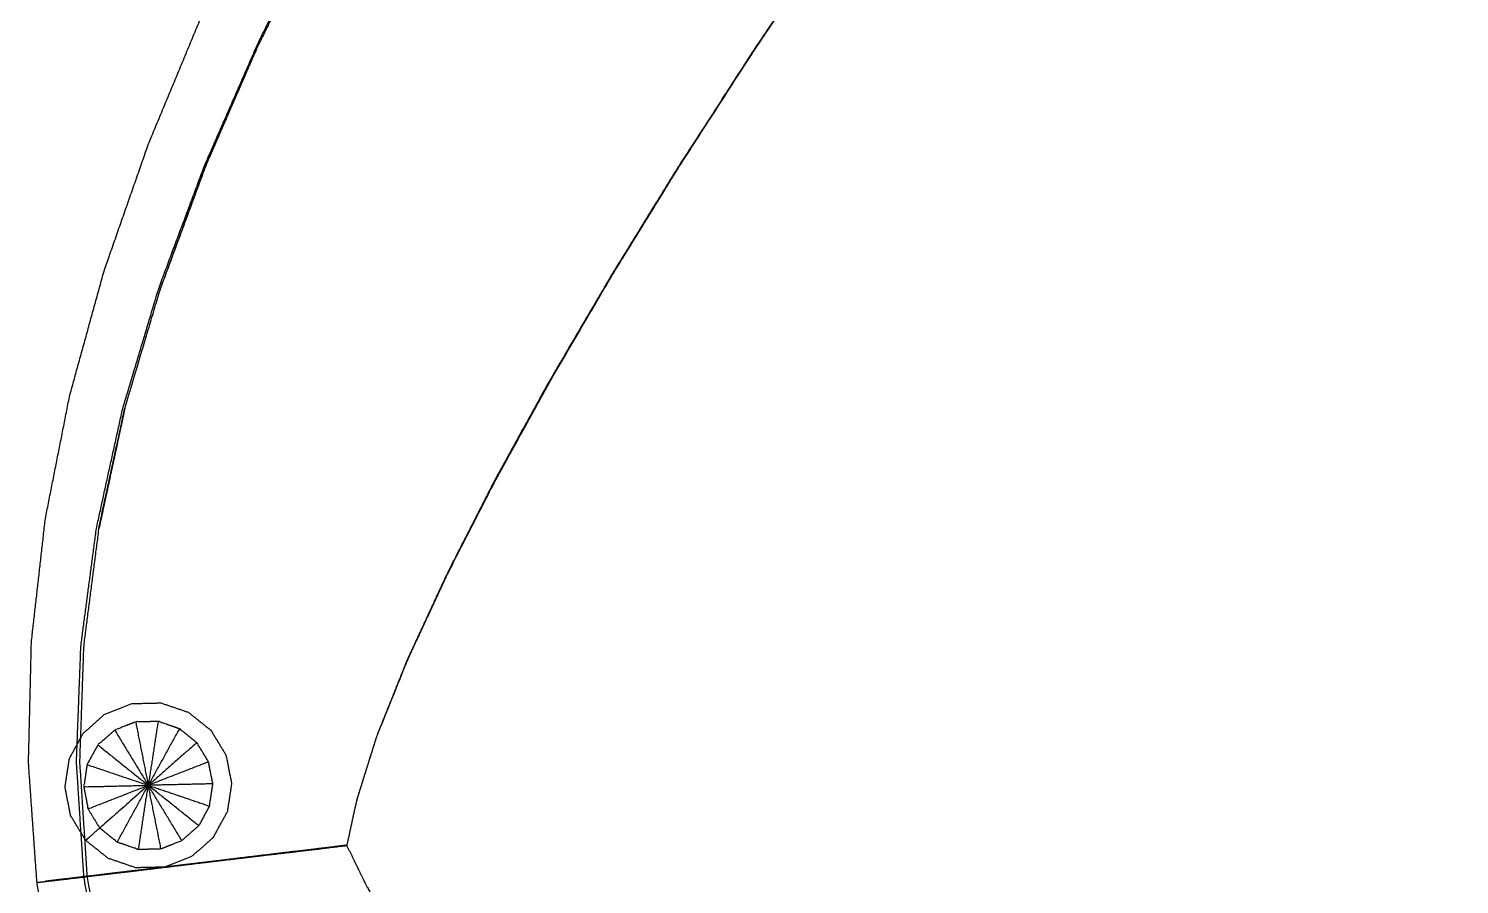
# Model space of a CAD drawing. Header units: millimetres. Extents: x 3429 to 24139, y -631 to 9878.
# Drawn here: x 7963.79 to 7976.5, y 3959.5 to 3967.09 of the extents above; entities that cross this region are included whole.
import ezdxf

# ---------------------------------------------------------------- set-up
doc = ezdxf.new("R2010")
doc.units = ezdxf.units.MM
doc.layers.add('multid_gorunus_4', color=15, linetype='Continuous', lineweight=9)
doc.layers.add('multid_gorunus_5', color=193, linetype='Continuous', lineweight=5)

# ---------------------------------------------------------------- blocks, each defined once
blk = doc.blocks.new('yuvarlak masa')
at = {"layer": 'multid_gorunus_4', "lineweight": -3}
for points, knots in [([(2093.283, 7784.194), (2092.923, 7783.625), (2092.563, 7783.056), (2092.228, 7782.491), (2091.894, 7781.925), (2091.587, 7781.365), (2091.281, 7780.804), (2091.007, 7780.249), (2090.733, 7779.695)], [-3, -3, -3, -2, -2, -1, -1, 0, 0, 1, 1, 1]), ([(2093.283, 7784.194), (2092.923, 7783.625), (2092.563, 7783.056), (2092.228, 7782.491), (2091.894, 7781.925), (2091.587, 7781.365), (2091.281, 7780.804), (2091.007, 7780.249), (2090.733, 7779.695)], [-3, -3, -3, -2, -2, -1, -1, 0, 0, 1, 1, 1]), ([(2093.216, 7764.506), (2092.818, 7764.981), (2092.419, 7765.455), (2092.056, 7765.932), (2091.694, 7766.409), (2091.37, 7766.889), (2091.045, 7767.368), (2090.763, 7767.851), (2090.481, 7768.334), (2090.243, 7768.821), (2090.006, 7769.308), (2089.816, 7769.799), (2089.627, 7770.291), (2089.487, 7770.787), (2089.347, 7771.284), (2089.259, 7771.786), (2089.172, 7772.288), (2089.139, 7772.797), (2089.106, 7773.306), (2089.125, 7773.821), (2089.145, 7774.337), (2089.214, 7774.859), (2089.283, 7775.381), (2089.399, 7775.91), (2089.515, 7776.438), (2089.676, 7776.974), (2089.836, 7777.51), (2090.039, 7778.053), (2090.241, 7778.595), (2090.481, 7779.144), (2090.721, 7779.693), (2090.997, 7780.248), (2091.272, 7780.803), (2091.579, 7781.363), (2091.886, 7781.924)], [-6, -6, -6, -5, -5, -4, -4, -3, -3, -2, -2, -1, -1, 0, 0, 1, 1, 2, 2, 3, 3, 4, 4, 5, 5, 6, 6, 7, 7, 8, 8, 9, 9, 10, 10, 11, 11, 11]), ([(2093.216, 7764.506), (2092.818, 7764.981), (2092.419, 7765.455), (2092.056, 7765.932), (2091.694, 7766.409), (2091.37, 7766.889), (2091.045, 7767.368), (2090.763, 7767.851), (2090.481, 7768.334), (2090.243, 7768.821), (2090.006, 7769.308), (2089.816, 7769.799), (2089.627, 7770.291), (2089.487, 7770.787), (2089.347, 7771.284), (2089.259, 7771.786), (2089.172, 7772.288), (2089.139, 7772.797), (2089.106, 7773.306), (2089.125, 7773.821), (2089.145, 7774.337), (2089.214, 7774.859), (2089.283, 7775.381), (2089.399, 7775.91), (2089.515, 7776.438), (2089.676, 7776.974), (2089.836, 7777.51), (2090.039, 7778.053), (2090.241, 7778.595), (2090.481, 7779.144), (2090.721, 7779.693), (2090.997, 7780.248), (2091.272, 7780.803), (2091.579, 7781.363), (2091.886, 7781.924)], [-6, -6, -6, -5, -5, -4, -4, -3, -3, -2, -2, -1, -1, 0, 0, 1, 1, 2, 2, 3, 3, 4, 4, 5, 5, 6, 6, 7, 7, 8, 8, 9, 9, 10, 10, 11, 11, 11]), ([(2091.264, 7766.107), (2090.941, 7766.606), (2090.619, 7767.104), (2090.339, 7767.607), (2090.058, 7768.109), (2089.823, 7768.617), (2089.588, 7769.125), (2089.4, 7769.638), (2089.212, 7770.152), (2089.073, 7770.671), (2088.933, 7771.19), (2088.844, 7771.715), (2088.755, 7772.239), (2088.717, 7772.771), (2088.68, 7773.302), (2088.693, 7773.839), (2088.706, 7774.376), (2088.768, 7774.919), (2088.829, 7775.463), (2088.938, 7776.012), (2089.046, 7776.561), (2089.2, 7777.116), (2089.353, 7777.671), (2089.549, 7778.231), (2089.745, 7778.791), (2089.98, 7779.356), (2090.215, 7779.922)], [-4, -4, -4, -3, -3, -2, -2, -1, -1, 0, 0, 1, 1, 2, 2, 3, 3, 4, 4, 5, 5, 6, 6, 7, 7, 8, 8, 9, 9, 9]), ([(2091.264, 7766.107), (2090.941, 7766.606), (2090.619, 7767.104), (2090.339, 7767.607), (2090.058, 7768.109), (2089.823, 7768.617), (2089.588, 7769.125), (2089.4, 7769.638), (2089.212, 7770.152), (2089.073, 7770.671), (2088.933, 7771.19), (2088.844, 7771.715), (2088.755, 7772.239), (2088.717, 7772.771), (2088.68, 7773.302), (2088.693, 7773.839), (2088.706, 7774.376), (2088.768, 7774.919), (2088.829, 7775.463), (2088.938, 7776.012), (2089.046, 7776.561), (2089.2, 7777.116), (2089.353, 7777.671), (2089.549, 7778.231), (2089.745, 7778.791), (2089.98, 7779.356), (2090.215, 7779.922)], [-4, -4, -4, -3, -3, -2, -2, -1, -1, 0, 0, 1, 1, 2, 2, 3, 3, 4, 4, 5, 5, 6, 6, 7, 7, 8, 8, 9, 9, 9]), ([(2089.535, 7776.444), (2089.421, 7775.915), (2089.307, 7775.386), (2089.305, 7775.384), (2089.304, 7775.383), (2089.419, 7775.912), (2089.534, 7776.441), (2089.693, 7776.977), (2089.853, 7777.512), (2090.053, 7778.055), (2090.254, 7778.597), (2090.493, 7779.146), (2090.733, 7779.695), (2090.732, 7779.696), (2090.731, 7779.698), (2090.493, 7779.149), (2090.254, 7778.6), (2090.054, 7778.058), (2089.853, 7777.515), (2089.853, 7777.514), (2089.852, 7777.512)], [-3, -3, -3, -2, -2, -1, -1, 0, 0, 1, 1, 2, 2, 3, 3, 4, 4, 5, 5, 6, 6, 6.002751, 6.002751, 6.002751]), ([(2089.535, 7776.444), (2089.421, 7775.915), (2089.307, 7775.386), (2089.305, 7775.384), (2089.304, 7775.383), (2089.419, 7775.912), (2089.534, 7776.441), (2089.693, 7776.977), (2089.853, 7777.512), (2090.053, 7778.055), (2090.254, 7778.597), (2090.493, 7779.146), (2090.733, 7779.695), (2090.732, 7779.696), (2090.731, 7779.698), (2090.493, 7779.149), (2090.254, 7778.6), (2090.054, 7778.058), (2089.853, 7777.515), (2089.853, 7777.514), (2089.852, 7777.512)], [-3, -3, -3, -2, -2, -1, -1, 0, 0, 1, 1, 2, 2, 3, 3, 4, 4, 5, 5, 6, 6, 6.002751, 6.002751, 6.002751]), ([(2089.202, 7772.293), (2089.169, 7772.802), (2089.136, 7773.31), (2089.154, 7773.826), (2089.172, 7774.341), (2089.239, 7774.863), (2089.307, 7775.386)], [0.001522, 0.001522, 0.001522, 1, 1, 2, 2, 3, 3, 3]), ([(2089.202, 7772.293), (2089.169, 7772.802), (2089.136, 7773.31), (2089.154, 7773.826), (2089.172, 7774.341), (2089.239, 7774.863), (2089.307, 7775.386)], [0.001522, 0.001522, 0.001522, 1, 1, 2, 2, 3, 3, 3]), ([(2088.755, 7772.239), (2088.762, 7772.24), (2088.769, 7772.241), (2088.784, 7772.243), (2088.799, 7772.244), (2088.816, 7772.246), (2088.834, 7772.248), (2088.853, 7772.251), (2088.872, 7772.253), (2088.893, 7772.255), (2088.915, 7772.258), (2088.938, 7772.261), (2088.961, 7772.263), (2088.987, 7772.266), (2089.013, 7772.269), (2089.039, 7772.272), (2089.065, 7772.276), (2089.089, 7772.278), (2089.113, 7772.281), (2089.133, 7772.284), (2089.153, 7772.286), (2089.162, 7772.287), (2089.172, 7772.288)], [29, 29, 29, 30, 30, 31, 31, 32, 32, 33, 33, 34, 34, 35, 35, 36, 36, 37, 37, 38, 38, 39, 39, 39.673701, 39.673701, 39.673701]), ([(2088.755, 7772.239), (2088.762, 7772.24), (2088.769, 7772.241), (2088.784, 7772.243), (2088.799, 7772.244), (2088.816, 7772.246), (2088.834, 7772.248), (2088.853, 7772.251), (2088.872, 7772.253), (2088.893, 7772.255), (2088.915, 7772.258), (2088.938, 7772.261), (2088.961, 7772.263), (2088.987, 7772.266), (2089.013, 7772.269), (2089.039, 7772.272), (2089.065, 7772.276), (2089.089, 7772.278), (2089.113, 7772.281), (2089.133, 7772.284), (2089.153, 7772.286), (2089.162, 7772.287), (2089.172, 7772.288)], [29, 29, 29, 30, 30, 31, 31, 32, 32, 33, 33, 34, 34, 35, 35, 36, 36, 37, 37, 38, 38, 39, 39, 39.673701, 39.673701, 39.673701]), ([(2090.03, 7769.309), (2089.842, 7769.801), (2089.654, 7770.292), (2089.515, 7770.789), (2089.376, 7771.286), (2089.289, 7771.789), (2089.202, 7772.292), (2089.202, 7772.292), (2089.202, 7772.292)], [-3, -3, -3, -2, -2, -1, -1, 0, 0, 0.000024, 0.000024, 0.000024]), ([(2090.03, 7769.309), (2089.842, 7769.801), (2089.654, 7770.292), (2089.515, 7770.789), (2089.376, 7771.286), (2089.289, 7771.789), (2089.202, 7772.292), (2089.202, 7772.292), (2089.202, 7772.292)], [-3, -3, -3, -2, -2, -1, -1, 0, 0, 0.000024, 0.000024, 0.000024])]:
    blk.add_open_spline(points, degree=2, knots=knots, dxfattribs=at)
blk.add_open_spline([(2089.202, 7772.292), (2089.202, 7772.293), (2089.202, 7772.293)], degree=2, dxfattribs=at)
blk.add_open_spline([(2089.202, 7772.292), (2089.202, 7772.293), (2089.202, 7772.293)], degree=2, dxfattribs=at)
at = {"layer": 'multid_gorunus_5', "lineweight": -3}
for points, knots in [([(2089.708, 7780.235), (2089.824, 7780.353), (2089.94, 7780.472), (2090.129, 7780.667), (2090.318, 7780.861), (2090.599, 7781.154), (2090.881, 7781.446), (2091.247, 7781.826), (2091.613, 7782.207), (2092.055, 7782.667), (2092.498, 7783.127), (2093.007, 7783.657), (2093.517, 7784.188), (2094.086, 7784.78), (2094.655, 7785.372), (2095.282, 7786.025), (2095.908, 7786.677), (2096.592, 7787.389), (2097.276, 7788.1), (2098.015, 7788.869), (2098.754, 7789.639), (2099.547, 7790.465), (2100.34, 7791.29), (2101.193, 7792.121), (2102.046, 7792.953), (2102.964, 7793.738), (2103.882, 7794.524), (2104.87, 7795.213), (2105.858, 7795.902), (2106.922, 7796.444), (2107.986, 7796.986), (2109.165, 7797.371), (2110.775, 7798.307), (2112.109, 7798.526), (2113.492, 7798.808), (2115.019, 7798.852), (2116.547, 7798.897), (2118.308, 7798.757), (2120.069, 7798.618), (2121.93, 7798.244), (2123.791, 7797.87), (2125.617, 7797.212), (2127.443, 7796.554), (2129.101, 7795.561), (2130.759, 7794.569), (2132.114, 7793.192), (2133.469, 7791.815), (2134.54, 7790.195), (2135.61, 7788.576), (2136.412, 7786.856), (2137.214, 7785.136), (2137.765, 7783.457), (2138.316, 7781.779), (2138.633, 7780.284), (2138.95, 7778.789), (2139.002, 7777.378), (2138.672, 7775.479), (2138.575, 7774.243), (2138.479, 7773.006), (2138.204, 7771.845), (2137.928, 7770.683), (2137.492, 7769.56), (2137.055, 7768.438), (2136.508, 7767.36), (2135.961, 7766.283), (2135.354, 7765.258), (2134.747, 7764.233), (2134.132, 7763.268), (2133.516, 7762.302), (2132.943, 7761.403), (2132.37, 7760.503), (2131.839, 7759.671), (2131.309, 7758.839), (2130.823, 7758.076), (2130.337, 7757.313), (2129.895, 7756.62), (2129.454, 7755.928), (2129.059, 7755.307), (2128.663, 7754.687), (2128.32, 7754.149), (2127.978, 7753.611), (2127.694, 7753.165), (2127.411, 7752.72), (2127.193, 7752.377), (2126.976, 7752.034), (2126.831, 7751.805), (2126.686, 7751.576), (2126.599, 7751.435), (2126.511, 7751.294)], [-33.999876, -33.999876, -33.999876, -33, -33, -32, -32, -31, -31, -30, -30, -29, -29, -28, -28, -27, -27, -26, -26, -25, -25, -24, -24, -23, -23, -22, -22, -21, -21, -20, -20, -19, -19, -18, -18, -17, -17, -16, -16, -15, -15, -14, -14, -13, -13, -12, -12, -11, -11, -10, -10, -9, -9, -8, -8, -7, -7, -6, -6, -5, -5, -4, -4, -3, -3, -2, -2, -1, -1, 0, 0, 1, 1, 2, 2, 3, 3, 4, 4, 5, 5, 6, 6, 7, 7, 8, 8, 9, 9, 9.998954, 9.998954, 9.998954]), ([(2089.708, 7780.235), (2089.824, 7780.353), (2089.94, 7780.472), (2090.129, 7780.667), (2090.318, 7780.861), (2090.599, 7781.154), (2090.881, 7781.446), (2091.247, 7781.826), (2091.613, 7782.207), (2092.055, 7782.667), (2092.498, 7783.127), (2093.007, 7783.657), (2093.517, 7784.188), (2094.086, 7784.78), (2094.655, 7785.372), (2095.282, 7786.025), (2095.908, 7786.677), (2096.592, 7787.389), (2097.276, 7788.1), (2098.015, 7788.869), (2098.754, 7789.639), (2099.547, 7790.465), (2100.34, 7791.29), (2101.193, 7792.121), (2102.046, 7792.953), (2102.964, 7793.738), (2103.882, 7794.524), (2104.87, 7795.213), (2105.858, 7795.902), (2106.922, 7796.444), (2107.986, 7796.986), (2109.165, 7797.371), (2110.775, 7798.307), (2112.109, 7798.526), (2113.492, 7798.808), (2115.019, 7798.852), (2116.547, 7798.897), (2118.308, 7798.757), (2120.069, 7798.618), (2121.93, 7798.244), (2123.791, 7797.87), (2125.617, 7797.212), (2127.443, 7796.554), (2129.101, 7795.561), (2130.759, 7794.569), (2132.114, 7793.192), (2133.469, 7791.815), (2134.54, 7790.195), (2135.61, 7788.576), (2136.412, 7786.856), (2137.214, 7785.136), (2137.765, 7783.457), (2138.316, 7781.779), (2138.633, 7780.284), (2138.95, 7778.789), (2139.002, 7777.378), (2138.672, 7775.479), (2138.575, 7774.243), (2138.479, 7773.006), (2138.204, 7771.845), (2137.928, 7770.683), (2137.492, 7769.56), (2137.055, 7768.438), (2136.508, 7767.36), (2135.961, 7766.283), (2135.354, 7765.258), (2134.747, 7764.233), (2134.132, 7763.268), (2133.516, 7762.302), (2132.943, 7761.403), (2132.37, 7760.503), (2131.839, 7759.671), (2131.309, 7758.839), (2130.823, 7758.076), (2130.337, 7757.313), (2129.895, 7756.62), (2129.454, 7755.928), (2129.059, 7755.307), (2128.663, 7754.687), (2128.32, 7754.149), (2127.978, 7753.611), (2127.694, 7753.165), (2127.411, 7752.72), (2127.193, 7752.377), (2126.976, 7752.034), (2126.831, 7751.805), (2126.686, 7751.576), (2126.599, 7751.435), (2126.511, 7751.294)], [-33.999876, -33.999876, -33.999876, -33, -33, -32, -32, -31, -31, -30, -30, -29, -29, -28, -28, -27, -27, -26, -26, -25, -25, -24, -24, -23, -23, -22, -22, -21, -21, -20, -20, -19, -19, -18, -18, -17, -17, -16, -16, -15, -15, -14, -14, -13, -13, -12, -12, -11, -11, -10, -10, -9, -9, -8, -8, -7, -7, -6, -6, -5, -5, -4, -4, -3, -3, -2, -2, -1, -1, 0, 0, 1, 1, 2, 2, 3, 3, 4, 4, 5, 5, 6, 6, 7, 7, 8, 8, 9, 9, 9.998954, 9.998954, 9.998954]), ([(2109.975, 7797.635), (2109.636, 7797.324), (2109.297, 7797.013), (2108.907, 7796.636), (2108.517, 7796.259), (2108.113, 7795.849), (2107.708, 7795.44), (2107.292, 7795.001), (2106.875, 7794.561), (2106.449, 7794.096), (2106.023, 7793.631), (2105.59, 7793.142), (2105.156, 7792.653), (2104.717, 7792.145), (2104.278, 7791.636), (2103.835, 7791.111), (2103.392, 7790.586), (2102.947, 7790.047), (2102.503, 7789.508), (2102.059, 7788.96), (2101.615, 7788.411), (2101.174, 7787.855), (2100.732, 7787.299), (2100.296, 7786.74), (2099.859, 7786.18), (2099.429, 7785.62), (2099, 7785.06), (2098.581, 7784.501), (2098.161, 7783.943), (2097.755, 7783.389), (2097.348, 7782.835), (2096.957, 7782.288), (2096.566, 7781.742), (2096.194, 7781.205), (2095.821, 7780.669), (2095.469, 7780.145), (2095.117, 7779.622), (2094.788, 7779.113), (2094.459, 7778.605), (2094.156, 7778.115), (2093.854, 7777.625), (2093.579, 7777.157), (2093.305, 7776.689), (2093.061, 7776.247), (2092.817, 7775.804), (2092.606, 7775.391), (2092.395, 7774.978), (2092.219, 7774.597), (2092.043, 7774.217), (2091.908, 7773.879), (2091.772, 7773.54), (2091.682, 7773.253), (2091.592, 7772.966), (2091.549, 7772.766), (2091.505, 7772.567), (2091.595, 7772.383), (2091.685, 7772.2), (2091.841, 7771.942), (2091.997, 7771.684), (2092.21, 7771.388), (2092.422, 7771.092), (2092.683, 7770.764), (2092.944, 7770.436), (2093.247, 7770.085), (2093.55, 7769.733), (2093.891, 7769.361), (2094.233, 7768.988), (2094.609, 7768.598), (2094.986, 7768.208), (2095.396, 7767.803), (2095.805, 7767.398), (2096.244, 7766.982), (2096.683, 7766.565), (2097.148, 7766.139), (2097.614, 7765.713), (2098.102, 7765.279), (2098.591, 7764.845), (2099.099, 7764.406), (2099.608, 7763.967), (2100.133, 7763.524), (2100.658, 7763.081), (2101.197, 7762.637), (2101.736, 7762.193), (2102.285, 7761.749), (2102.834, 7761.305), (2103.39, 7760.864), (2103.946, 7760.423), (2104.505, 7759.987), (2105.065, 7759.55), (2105.626, 7759.121), (2106.186, 7758.692), (2106.745, 7758.273), (2107.304, 7757.854), (2107.858, 7757.448), (2108.412, 7757.041), (2108.959, 7756.651), (2109.506, 7756.26), (2110.042, 7755.887), (2110.579, 7755.515), (2111.103, 7755.163), (2111.627, 7754.811), (2112.135, 7754.482), (2112.644, 7754.153), (2113.134, 7753.851), (2113.624, 7753.548), (2114.092, 7753.273), (2114.56, 7752.999), (2115.003, 7752.755), (2115.445, 7752.511), (2115.858, 7752.299), (2116.272, 7752.088), (2116.652, 7751.911), (2117.032, 7751.735), (2117.371, 7751.599), (2117.709, 7751.463), (2117.996, 7751.373), (2118.283, 7751.283), (2118.483, 7751.239), (2118.682, 7751.196), (2118.866, 7751.285), (2119.049, 7751.375), (2119.307, 7751.531), (2119.564, 7751.686), (2119.861, 7751.899), (2120.157, 7752.111), (2120.484, 7752.372), (2120.812, 7752.633), (2121.163, 7752.936), (2121.515, 7753.239), (2121.887, 7753.581), (2122.259, 7753.922), (2122.649, 7754.299), (2123.039, 7754.676), (2123.444, 7755.086), (2123.848, 7755.496), (2124.265, 7755.935), (2124.681, 7756.374), (2125.107, 7756.839), (2125.533, 7757.305), (2125.967, 7757.793), (2126.4, 7758.282), (2126.84, 7758.791), (2127.279, 7759.299), (2127.722, 7759.824), (2128.165, 7760.35), (2128.609, 7760.888), (2129.054, 7761.427), (2129.497, 7761.976), (2129.941, 7762.525), (2130.383, 7763.081), (2130.824, 7763.636), (2131.261, 7764.196), (2131.698, 7764.755), (2132.127, 7765.316), (2132.556, 7765.876), (2132.976, 7766.434), (2133.395, 7766.993), (2133.801, 7767.547), (2134.208, 7768.101), (2134.599, 7768.647), (2134.99, 7769.194), (2135.363, 7769.73), (2135.736, 7770.267), (2136.088, 7770.79), (2136.44, 7771.314), (2136.769, 7771.822), (2137.097, 7772.33), (2137.4, 7772.82), (2137.703, 7773.31), (2137.977, 7773.778), (2138.251, 7774.246), (2138.44, 7774.589), (2138.629, 7774.931)], [4.088884, 4.088884, 4.088884, 5, 5, 6, 6, 7, 7, 8, 8, 9, 9, 10, 10, 11, 11, 12, 12, 13, 13, 14, 14, 15, 15, 16, 16, 17, 17, 18, 18, 19, 19, 20, 20, 21, 21, 22, 22, 23, 23, 24, 24, 25, 25, 26, 26, 27, 27, 28, 28, 29, 29, 30, 30, 31, 31, 32, 32, 33, 33, 34, 34, 35, 35, 36, 36, 37, 37, 38, 38, 39, 39, 40, 40, 41, 41, 42, 42, 43, 43, 44, 44, 45, 45, 46, 46, 47, 47, 48, 48, 49, 49, 50, 50, 51, 51, 52, 52, 53, 53, 54, 54, 55, 55, 56, 56, 57, 57, 58, 58, 59, 59, 60, 60, 61, 61, 62, 62, 63, 63, 64, 64, 65, 65, 66, 66, 67, 67, 68, 68, 69, 69, 70, 70, 71, 71, 72, 72, 73, 73, 74, 74, 75, 75, 76, 76, 77, 77, 78, 78, 79, 79, 80, 80, 81, 81, 82, 82, 83, 83, 84, 84, 85, 85, 86, 86, 87, 87, 88, 88, 89, 89, 89.773868, 89.773868, 89.773868]), ([(2109.975, 7797.635), (2109.636, 7797.324), (2109.297, 7797.013), (2108.907, 7796.636), (2108.517, 7796.259), (2108.113, 7795.849), (2107.708, 7795.44), (2107.292, 7795.001), (2106.875, 7794.561), (2106.449, 7794.096), (2106.023, 7793.631), (2105.59, 7793.142), (2105.156, 7792.653), (2104.717, 7792.145), (2104.278, 7791.636), (2103.835, 7791.111), (2103.392, 7790.586), (2102.947, 7790.047), (2102.503, 7789.508), (2102.059, 7788.96), (2101.615, 7788.411), (2101.174, 7787.855), (2100.732, 7787.299), (2100.296, 7786.74), (2099.859, 7786.18), (2099.429, 7785.62), (2099, 7785.06), (2098.581, 7784.501), (2098.161, 7783.943), (2097.755, 7783.389), (2097.348, 7782.835), (2096.957, 7782.288), (2096.566, 7781.742), (2096.194, 7781.205), (2095.821, 7780.669), (2095.469, 7780.145), (2095.117, 7779.622), (2094.788, 7779.113), (2094.459, 7778.605), (2094.156, 7778.115), (2093.854, 7777.625), (2093.579, 7777.157), (2093.305, 7776.689), (2093.061, 7776.247), (2092.817, 7775.804), (2092.606, 7775.391), (2092.395, 7774.978), (2092.219, 7774.597), (2092.043, 7774.217), (2091.908, 7773.879), (2091.772, 7773.54), (2091.682, 7773.253), (2091.592, 7772.966), (2091.549, 7772.766), (2091.505, 7772.567), (2091.595, 7772.383), (2091.685, 7772.2), (2091.841, 7771.942), (2091.997, 7771.684), (2092.21, 7771.388), (2092.422, 7771.092), (2092.683, 7770.764), (2092.944, 7770.436), (2093.247, 7770.085), (2093.55, 7769.733), (2093.891, 7769.361), (2094.233, 7768.988), (2094.609, 7768.598), (2094.986, 7768.208), (2095.396, 7767.803), (2095.805, 7767.398), (2096.244, 7766.982), (2096.683, 7766.565), (2097.148, 7766.139), (2097.614, 7765.713), (2098.102, 7765.279), (2098.591, 7764.845), (2099.099, 7764.406), (2099.608, 7763.967), (2100.133, 7763.524), (2100.658, 7763.081), (2101.197, 7762.637), (2101.736, 7762.193), (2102.285, 7761.749), (2102.834, 7761.305), (2103.39, 7760.864), (2103.946, 7760.423), (2104.505, 7759.987), (2105.065, 7759.55), (2105.626, 7759.121), (2106.186, 7758.692), (2106.745, 7758.273), (2107.304, 7757.854), (2107.858, 7757.448), (2108.412, 7757.041), (2108.959, 7756.651), (2109.506, 7756.26), (2110.042, 7755.887), (2110.579, 7755.515), (2111.103, 7755.163), (2111.627, 7754.811), (2112.135, 7754.482), (2112.644, 7754.153), (2113.134, 7753.851), (2113.624, 7753.548), (2114.092, 7753.273), (2114.56, 7752.999), (2115.003, 7752.755), (2115.445, 7752.511), (2115.858, 7752.299), (2116.272, 7752.088), (2116.652, 7751.911), (2117.032, 7751.735), (2117.371, 7751.599), (2117.709, 7751.463), (2117.996, 7751.373), (2118.283, 7751.283), (2118.483, 7751.239), (2118.682, 7751.196), (2118.866, 7751.285), (2119.049, 7751.375), (2119.307, 7751.531), (2119.564, 7751.686), (2119.861, 7751.899), (2120.157, 7752.111), (2120.484, 7752.372), (2120.812, 7752.633), (2121.163, 7752.936), (2121.515, 7753.239), (2121.887, 7753.581), (2122.259, 7753.922), (2122.649, 7754.299), (2123.039, 7754.676), (2123.444, 7755.086), (2123.848, 7755.496), (2124.265, 7755.935), (2124.681, 7756.374), (2125.107, 7756.839), (2125.533, 7757.305), (2125.967, 7757.793), (2126.4, 7758.282), (2126.84, 7758.791), (2127.279, 7759.299), (2127.722, 7759.824), (2128.165, 7760.35), (2128.609, 7760.888), (2129.054, 7761.427), (2129.497, 7761.976), (2129.941, 7762.525), (2130.383, 7763.081), (2130.824, 7763.636), (2131.261, 7764.196), (2131.698, 7764.755), (2132.127, 7765.316), (2132.556, 7765.876), (2132.976, 7766.434), (2133.395, 7766.993), (2133.801, 7767.547), (2134.208, 7768.101), (2134.599, 7768.647), (2134.99, 7769.194), (2135.363, 7769.73), (2135.736, 7770.267), (2136.088, 7770.79), (2136.44, 7771.314), (2136.769, 7771.822), (2137.097, 7772.33), (2137.4, 7772.82), (2137.703, 7773.31), (2137.977, 7773.778), (2138.251, 7774.246), (2138.44, 7774.589), (2138.629, 7774.931)], [4.088884, 4.088884, 4.088884, 5, 5, 6, 6, 7, 7, 8, 8, 9, 9, 10, 10, 11, 11, 12, 12, 13, 13, 14, 14, 15, 15, 16, 16, 17, 17, 18, 18, 19, 19, 20, 20, 21, 21, 22, 22, 23, 23, 24, 24, 25, 25, 26, 26, 27, 27, 28, 28, 29, 29, 30, 30, 31, 31, 32, 32, 33, 33, 34, 34, 35, 35, 36, 36, 37, 37, 38, 38, 39, 39, 40, 40, 41, 41, 42, 42, 43, 43, 44, 44, 45, 45, 46, 46, 47, 47, 48, 48, 49, 49, 50, 50, 51, 51, 52, 52, 53, 53, 54, 54, 55, 55, 56, 56, 57, 57, 58, 58, 59, 59, 60, 60, 61, 61, 62, 62, 63, 63, 64, 64, 65, 65, 66, 66, 67, 67, 68, 68, 69, 69, 70, 70, 71, 71, 72, 72, 73, 73, 74, 74, 75, 75, 76, 76, 77, 77, 78, 78, 79, 79, 80, 80, 81, 81, 82, 82, 83, 83, 84, 84, 85, 85, 86, 86, 87, 87, 88, 88, 89, 89, 89.773868, 89.773868, 89.773868]), ([(2091.594, 7772.968), (2091.685, 7773.255), (2091.775, 7773.542), (2091.912, 7773.88), (2092.048, 7774.218), (2092.225, 7774.598), (2092.402, 7774.978), (2092.613, 7775.391), (2092.825, 7775.804), (2093.069, 7776.247), (2093.313, 7776.689), (2093.587, 7777.157), (2093.861, 7777.625), (2094.164, 7778.115), (2094.466, 7778.605), (2094.795, 7779.113), (2095.123, 7779.621), (2095.475, 7780.145), (2095.827, 7780.669), (2096.199, 7781.205), (2096.572, 7781.742), (2096.963, 7782.289), (2097.353, 7782.835), (2097.759, 7783.389), (2098.166, 7783.943), (2098.585, 7784.502), (2099.004, 7785.061), (2099.433, 7785.621), (2099.862, 7786.182), (2100.298, 7786.742), (2100.735, 7787.301), (2100.735, 7787.301), (2100.735, 7787.301)], [0, 0, 0, 1, 1, 2, 2, 3, 3, 4, 4, 5, 5, 6, 6, 7, 7, 8, 8, 9, 9, 10, 10, 11, 11, 12, 12, 13, 13, 14, 14, 15, 15, 15.000016, 15.000016, 15.000016]), ([(2091.594, 7772.968), (2091.685, 7773.255), (2091.775, 7773.542), (2091.912, 7773.88), (2092.048, 7774.218), (2092.225, 7774.598), (2092.402, 7774.978), (2092.613, 7775.391), (2092.825, 7775.804), (2093.069, 7776.247), (2093.313, 7776.689), (2093.587, 7777.157), (2093.861, 7777.625), (2094.164, 7778.115), (2094.466, 7778.605), (2094.795, 7779.113), (2095.123, 7779.621), (2095.475, 7780.145), (2095.827, 7780.669), (2096.199, 7781.205), (2096.572, 7781.742), (2096.963, 7782.289), (2097.353, 7782.835), (2097.759, 7783.389), (2098.166, 7783.943), (2098.585, 7784.502), (2099.004, 7785.061), (2099.433, 7785.621), (2099.862, 7786.182), (2100.298, 7786.742), (2100.735, 7787.301), (2100.735, 7787.301), (2100.735, 7787.301)], [0, 0, 0, 1, 1, 2, 2, 3, 3, 4, 4, 5, 5, 6, 6, 7, 7, 8, 8, 9, 9, 10, 10, 11, 11, 12, 12, 13, 13, 14, 14, 15, 15, 15.000016, 15.000016, 15.000016]), ([(2089.631, 7773.663), (2089.538, 7773.627), (2089.446, 7773.59), (2089.595, 7773.346), (2089.743, 7773.101)], [0, 0, 0, 1, 1, 2, 2, 2]), ([(2089.631, 7773.663), (2089.538, 7773.627), (2089.446, 7773.59), (2089.595, 7773.346), (2089.743, 7773.101)], [0, 0, 0, 1, 1, 2, 2, 2]), ([(2089.83, 7773.667), (2089.731, 7773.665), (2089.631, 7773.663), (2089.687, 7773.382), (2089.743, 7773.101)], [0, 0, 0, 1, 1, 2, 2, 2]), ([(2089.83, 7773.667), (2089.731, 7773.665), (2089.631, 7773.663), (2089.687, 7773.382), (2089.743, 7773.101)], [0, 0, 0, 1, 1, 2, 2, 2]), ([(2090.019, 7773.603), (2089.924, 7773.635), (2089.83, 7773.667), (2089.787, 7773.384), (2089.743, 7773.101)], [0, 0, 0, 1, 1, 2, 2, 2]), ([(2090.019, 7773.603), (2089.924, 7773.635), (2089.83, 7773.667), (2089.787, 7773.384), (2089.743, 7773.101)], [0, 0, 0, 1, 1, 2, 2, 2]), ([(2089.446, 7773.59), (2089.371, 7773.525), (2089.296, 7773.459), (2089.52, 7773.28), (2089.743, 7773.101)], [0, 0, 0, 1, 1, 2, 2, 2]), ([(2089.446, 7773.59), (2089.371, 7773.525), (2089.296, 7773.459), (2089.52, 7773.28), (2089.743, 7773.101)], [0, 0, 0, 1, 1, 2, 2, 2]), ([(2090.174, 7773.479), (2090.096, 7773.541), (2090.019, 7773.603), (2089.881, 7773.352), (2089.743, 7773.101)], [0, 0, 0, 1, 1, 2, 2, 2]), ([(2090.174, 7773.479), (2090.096, 7773.541), (2090.019, 7773.603), (2089.881, 7773.352), (2089.743, 7773.101)], [0, 0, 0, 1, 1, 2, 2, 2]), ([(2089.296, 7773.459), (2089.248, 7773.372), (2089.2, 7773.284), (2089.472, 7773.193), (2089.743, 7773.101)], [0, 0, 0, 1, 1, 2, 2, 2]), ([(2089.296, 7773.459), (2089.248, 7773.372), (2089.2, 7773.284), (2089.472, 7773.193), (2089.743, 7773.101)], [0, 0, 0, 1, 1, 2, 2, 2]), ([(2090.278, 7773.309), (2090.226, 7773.394), (2090.174, 7773.479), (2089.959, 7773.29), (2089.743, 7773.101)], [0, 0, 0, 1, 1, 2, 2, 2]), ([(2090.278, 7773.309), (2090.226, 7773.394), (2090.174, 7773.479), (2089.959, 7773.29), (2089.743, 7773.101)], [0, 0, 0, 1, 1, 2, 2, 2]), ([(2089.2, 7773.284), (2089.185, 7773.186), (2089.17, 7773.088), (2089.457, 7773.094), (2089.743, 7773.101)], [0, 0, 0, 1, 1, 2, 2, 2]), ([(2089.2, 7773.284), (2089.185, 7773.186), (2089.17, 7773.088), (2089.457, 7773.094), (2089.743, 7773.101)], [0, 0, 0, 1, 1, 2, 2, 2]), ([(2090.317, 7773.114), (2090.297, 7773.211), (2090.278, 7773.309), (2090.011, 7773.205), (2089.743, 7773.101)], [0, 0, 0, 1, 1, 2, 2, 2]), ([(2090.317, 7773.114), (2090.297, 7773.211), (2090.278, 7773.309), (2090.011, 7773.205), (2089.743, 7773.101)], [0, 0, 0, 1, 1, 2, 2, 2]), ([(2090.317, 7773.114), (2090.302, 7773.015), (2090.286, 7772.917), (2090.015, 7773.009), (2089.743, 7773.101), (2090.03, 7773.107), (2090.317, 7773.114)], [0, 0, 0, 1, 1, 2, 2, 3, 3, 3]), ([(2090.317, 7773.114), (2090.302, 7773.015), (2090.286, 7772.917), (2090.015, 7773.009), (2089.743, 7773.101), (2090.03, 7773.107), (2090.317, 7773.114)], [0, 0, 0, 1, 1, 2, 2, 3, 3, 3]), ([(2089.17, 7773.088), (2089.19, 7772.99), (2089.209, 7772.892), (2089.476, 7772.996), (2089.743, 7773.101)], [0, 0, 0, 1, 1, 2, 2, 2]), ([(2089.17, 7773.088), (2089.19, 7772.99), (2089.209, 7772.892), (2089.476, 7772.996), (2089.743, 7773.101)], [0, 0, 0, 1, 1, 2, 2, 2]), ([(2089.743, 7773.101), (2089.528, 7772.911), (2089.313, 7772.722), (2089.308, 7772.718), (2089.303, 7772.714), (2089.298, 7772.71), (2089.294, 7772.705), (2089.289, 7772.701), (2089.284, 7772.697), (2089.279, 7772.693), (2089.274, 7772.688), (2089.269, 7772.684), (2089.265, 7772.68), (2089.26, 7772.676), (2089.255, 7772.672), (2089.25, 7772.667), (2089.245, 7772.663), (2089.241, 7772.659), (2089.236, 7772.655), (2089.231, 7772.65), (2089.226, 7772.646), (2089.221, 7772.642), (2089.217, 7772.638), (2089.212, 7772.634), (2089.207, 7772.629), (2089.202, 7772.625), (2089.197, 7772.621), (2089.193, 7772.617), (2089.188, 7772.612)], [0, 0, 0, 1, 1, 2, 2, 3, 3, 4, 4, 5, 5, 6, 6, 7, 7, 8, 8, 9, 9, 10, 10, 11, 11, 12, 12, 13, 13, 14, 14, 14]), ([(2089.743, 7773.101), (2089.528, 7772.911), (2089.313, 7772.722), (2089.308, 7772.718), (2089.303, 7772.714), (2089.298, 7772.71), (2089.294, 7772.705), (2089.289, 7772.701), (2089.284, 7772.697), (2089.279, 7772.693), (2089.274, 7772.688), (2089.269, 7772.684), (2089.265, 7772.68), (2089.26, 7772.676), (2089.255, 7772.672), (2089.25, 7772.667), (2089.245, 7772.663), (2089.241, 7772.659), (2089.236, 7772.655), (2089.231, 7772.65), (2089.226, 7772.646), (2089.221, 7772.642), (2089.217, 7772.638), (2089.212, 7772.634), (2089.207, 7772.629), (2089.202, 7772.625), (2089.197, 7772.621), (2089.193, 7772.617), (2089.188, 7772.612)], [0, 0, 0, 1, 1, 2, 2, 3, 3, 4, 4, 5, 5, 6, 6, 7, 7, 8, 8, 9, 9, 10, 10, 11, 11, 12, 12, 13, 13, 14, 14, 14]), ([(2089.313, 7772.722), (2089.39, 7772.66), (2089.468, 7772.598), (2089.606, 7772.849), (2089.743, 7773.101)], [0, 0, 0, 1, 1, 2, 2, 2]), ([(2089.313, 7772.722), (2089.39, 7772.66), (2089.468, 7772.598), (2089.606, 7772.849), (2089.743, 7773.101)], [0, 0, 0, 1, 1, 2, 2, 2]), ([(2089.468, 7772.598), (2089.562, 7772.566), (2089.657, 7772.534), (2089.7, 7772.817), (2089.743, 7773.101)], [0, 0, 0, 1, 1, 2, 2, 2]), ([(2089.468, 7772.598), (2089.562, 7772.566), (2089.657, 7772.534), (2089.7, 7772.817), (2089.743, 7773.101)], [0, 0, 0, 1, 1, 2, 2, 2]), ([(2089.657, 7772.534), (2089.756, 7772.536), (2089.856, 7772.538), (2089.8, 7772.82), (2089.743, 7773.101)], [0, 0, 0, 1, 1, 2, 2, 2]), ([(2089.657, 7772.534), (2089.756, 7772.536), (2089.856, 7772.538), (2089.8, 7772.82), (2089.743, 7773.101)], [0, 0, 0, 1, 1, 2, 2, 2]), ([(2089.856, 7772.538), (2089.949, 7772.575), (2090.041, 7772.611), (2089.892, 7772.856), (2089.743, 7773.101)], [0, 0, 0, 1, 1, 2, 2, 2]), ([(2090.286, 7772.917), (2090.239, 7772.829), (2090.191, 7772.742), (2089.967, 7772.921), (2089.743, 7773.101)], [0, 0, 0, 1, 1, 2, 2, 2]), ([(2089.856, 7772.538), (2089.949, 7772.575), (2090.041, 7772.611), (2089.892, 7772.856), (2089.743, 7773.101)], [0, 0, 0, 1, 1, 2, 2, 2]), ([(2090.286, 7772.917), (2090.239, 7772.829), (2090.191, 7772.742), (2089.967, 7772.921), (2089.743, 7773.101)], [0, 0, 0, 1, 1, 2, 2, 2]), ([(2091.506, 7772.567), (2091.506, 7772.568), (2091.505, 7772.569), (2091.382, 7772.554), (2091.258, 7772.539), (2091.11, 7772.522), (2090.962, 7772.504), (2090.82, 7772.487), (2090.678, 7772.47), (2090.543, 7772.454), (2090.408, 7772.437), (2090.282, 7772.422), (2090.156, 7772.407), (2090.038, 7772.393), (2089.919, 7772.379), (2089.808, 7772.366), (2089.696, 7772.352), (2089.589, 7772.34), (2089.483, 7772.327), (2089.38, 7772.315), (2089.278, 7772.302), (2089.185, 7772.291), (2089.092, 7772.28), (2089.015, 7772.271), (2088.938, 7772.262), (2088.882, 7772.255), (2088.827, 7772.248), (2088.827, 7772.248), (2088.827, 7772.248)], [14.995157, 14.995157, 14.995157, 15, 15, 16, 16, 17, 17, 18, 18, 19, 19, 20, 20, 21, 21, 22, 22, 23, 23, 24, 24, 25, 25, 26, 26, 27, 27, 27.00008, 27.00008, 27.00008]), ([(2091.506, 7772.567), (2091.506, 7772.568), (2091.505, 7772.569), (2091.382, 7772.554), (2091.258, 7772.539), (2091.11, 7772.522), (2090.962, 7772.504), (2090.82, 7772.487), (2090.678, 7772.47), (2090.543, 7772.454), (2090.408, 7772.437), (2090.282, 7772.422), (2090.156, 7772.407), (2090.038, 7772.393), (2089.919, 7772.379), (2089.808, 7772.366), (2089.696, 7772.352), (2089.589, 7772.34), (2089.483, 7772.327), (2089.38, 7772.315), (2089.278, 7772.302), (2089.185, 7772.291), (2089.092, 7772.28), (2089.015, 7772.271), (2088.938, 7772.262), (2088.882, 7772.255), (2088.827, 7772.248), (2088.827, 7772.248), (2088.827, 7772.248)], [14.995157, 14.995157, 14.995157, 15, 15, 16, 16, 17, 17, 18, 18, 19, 19, 20, 20, 21, 21, 22, 22, 23, 23, 24, 24, 25, 25, 26, 26, 27, 27, 27.00008, 27.00008, 27.00008]), ([(2089.172, 7772.288), (2089.173, 7772.288), (2089.174, 7772.289), (2089.188, 7772.29), (2089.201, 7772.292), (2089.234, 7772.296), (2089.266, 7772.3), (2089.31, 7772.305), (2089.354, 7772.31), (2089.404, 7772.316), (2089.454, 7772.322), (2089.502, 7772.328), (2089.551, 7772.333), (2089.592, 7772.338), (2089.633, 7772.343), (2089.671, 7772.348), (2089.708, 7772.352), (2089.747, 7772.357), (2089.785, 7772.361), (2089.829, 7772.367), (2089.873, 7772.372), (2089.926, 7772.378), (2089.979, 7772.385), (2090.044, 7772.392), (2090.109, 7772.4), (2090.189, 7772.41), (2090.269, 7772.419), (2090.367, 7772.431), (2090.465, 7772.443), (2090.583, 7772.457), (2090.701, 7772.471), (2090.834, 7772.487), (2090.968, 7772.502), (2091.113, 7772.52), (2091.259, 7772.537), (2091.382, 7772.552), (2091.505, 7772.567)], [45, 45, 45, 46, 46, 47, 47, 48, 48, 49, 49, 50, 50, 51, 51, 52, 52, 53, 53, 54, 54, 55, 55, 56, 56, 57, 57, 58, 58, 59, 59, 60, 60, 61, 61, 62, 62, 63, 63, 63]), ([(2089.172, 7772.288), (2089.173, 7772.288), (2089.174, 7772.289), (2089.188, 7772.29), (2089.201, 7772.292), (2089.234, 7772.296), (2089.266, 7772.3), (2089.31, 7772.305), (2089.354, 7772.31), (2089.404, 7772.316), (2089.454, 7772.322), (2089.502, 7772.328), (2089.551, 7772.333), (2089.592, 7772.338), (2089.633, 7772.343), (2089.671, 7772.348), (2089.708, 7772.352), (2089.747, 7772.357), (2089.785, 7772.361), (2089.829, 7772.367), (2089.873, 7772.372), (2089.926, 7772.378), (2089.979, 7772.385), (2090.044, 7772.392), (2090.109, 7772.4), (2090.189, 7772.41), (2090.269, 7772.419), (2090.367, 7772.431), (2090.465, 7772.443), (2090.583, 7772.457), (2090.701, 7772.471), (2090.834, 7772.487), (2090.968, 7772.502), (2091.113, 7772.52), (2091.259, 7772.537), (2091.382, 7772.552), (2091.505, 7772.567)], [45, 45, 45, 46, 46, 47, 47, 48, 48, 49, 49, 50, 50, 51, 51, 52, 52, 53, 53, 54, 54, 55, 55, 56, 56, 57, 57, 58, 58, 59, 59, 60, 60, 61, 61, 62, 62, 63, 63, 63])]:
    blk.add_open_spline(points, degree=2, knots=knots, dxfattribs=at)
for points in [[(2089.359, 7773.733), (2089.479, 7773.779), (2089.598, 7773.826)], [(2089.359, 7773.733), (2089.479, 7773.779), (2089.598, 7773.826)], [(2089.598, 7773.826), (2089.727, 7773.829), (2089.855, 7773.832)], [(2089.598, 7773.826), (2089.727, 7773.829), (2089.855, 7773.832)], [(2089.855, 7773.832), (2089.977, 7773.791), (2090.099, 7773.749)], [(2089.855, 7773.832), (2089.977, 7773.791), (2090.099, 7773.749)], [(2090.099, 7773.749), (2090.199, 7773.669), (2090.299, 7773.589)], [(2090.099, 7773.749), (2090.199, 7773.669), (2090.299, 7773.589)], [(2089.166, 7773.563), (2089.263, 7773.648), (2089.359, 7773.733)], [(2089.166, 7773.563), (2089.263, 7773.648), (2089.359, 7773.733)], [(2089.043, 7773.338), (2089.104, 7773.45), (2089.166, 7773.563)], [(2089.043, 7773.338), (2089.104, 7773.45), (2089.166, 7773.563)], [(2090.299, 7773.589), (2090.366, 7773.479), (2090.433, 7773.369)], [(2090.299, 7773.589), (2090.366, 7773.479), (2090.433, 7773.369)], [(2090.433, 7773.369), (2090.458, 7773.243), (2090.483, 7773.117)], [(2090.433, 7773.369), (2090.458, 7773.243), (2090.483, 7773.117)], [(2089.004, 7773.084), (2089.023, 7773.211), (2089.043, 7773.338)], [(2089.004, 7773.084), (2089.023, 7773.211), (2089.043, 7773.338)], [(2090.483, 7773.117), (2090.464, 7772.99), (2090.444, 7772.863)], [(2090.483, 7773.117), (2090.464, 7772.99), (2090.444, 7772.863)], [(2089.054, 7772.832), (2089.029, 7772.958), (2089.004, 7773.084)], [(2089.054, 7772.832), (2089.029, 7772.958), (2089.004, 7773.084)], [(2089.313, 7772.722), (2089.261, 7772.807), (2089.209, 7772.892)], [(2089.313, 7772.722), (2089.261, 7772.807), (2089.209, 7772.892)], [(2090.321, 7772.638), (2090.382, 7772.751), (2090.444, 7772.863)], [(2090.321, 7772.638), (2090.382, 7772.751), (2090.444, 7772.863)], [(2089.188, 7772.612), (2089.121, 7772.722), (2089.054, 7772.832)], [(2089.188, 7772.612), (2089.121, 7772.722), (2089.054, 7772.832)], [(2090.191, 7772.742), (2090.116, 7772.676), (2090.041, 7772.611)], [(2090.191, 7772.742), (2090.116, 7772.676), (2090.041, 7772.611)], [(2089.388, 7772.452), (2089.288, 7772.532), (2089.188, 7772.612)], [(2089.388, 7772.452), (2089.288, 7772.532), (2089.188, 7772.612)], [(2090.321, 7772.638), (2090.224, 7772.553), (2090.128, 7772.469)], [(2090.321, 7772.638), (2090.224, 7772.553), (2090.128, 7772.469)], [(2089.632, 7772.369), (2089.51, 7772.411), (2089.388, 7772.452)], [(2089.632, 7772.369), (2089.51, 7772.411), (2089.388, 7772.452)], [(2089.888, 7772.375), (2089.76, 7772.372), (2089.632, 7772.369)], [(2089.888, 7772.375), (2089.76, 7772.372), (2089.632, 7772.369)], [(2090.128, 7772.469), (2090.008, 7772.422), (2089.888, 7772.375)], [(2090.128, 7772.469), (2090.008, 7772.422), (2089.888, 7772.375)]]:
    blk.add_open_spline(points, degree=2, dxfattribs=at)

msp = doc.modelspace()

# ---------------------------------------------------------------- block references
msp.add_blockref('yuvarlak masa', (5875.113, -3812.722))

doc.saveas('drawing.dxf')
